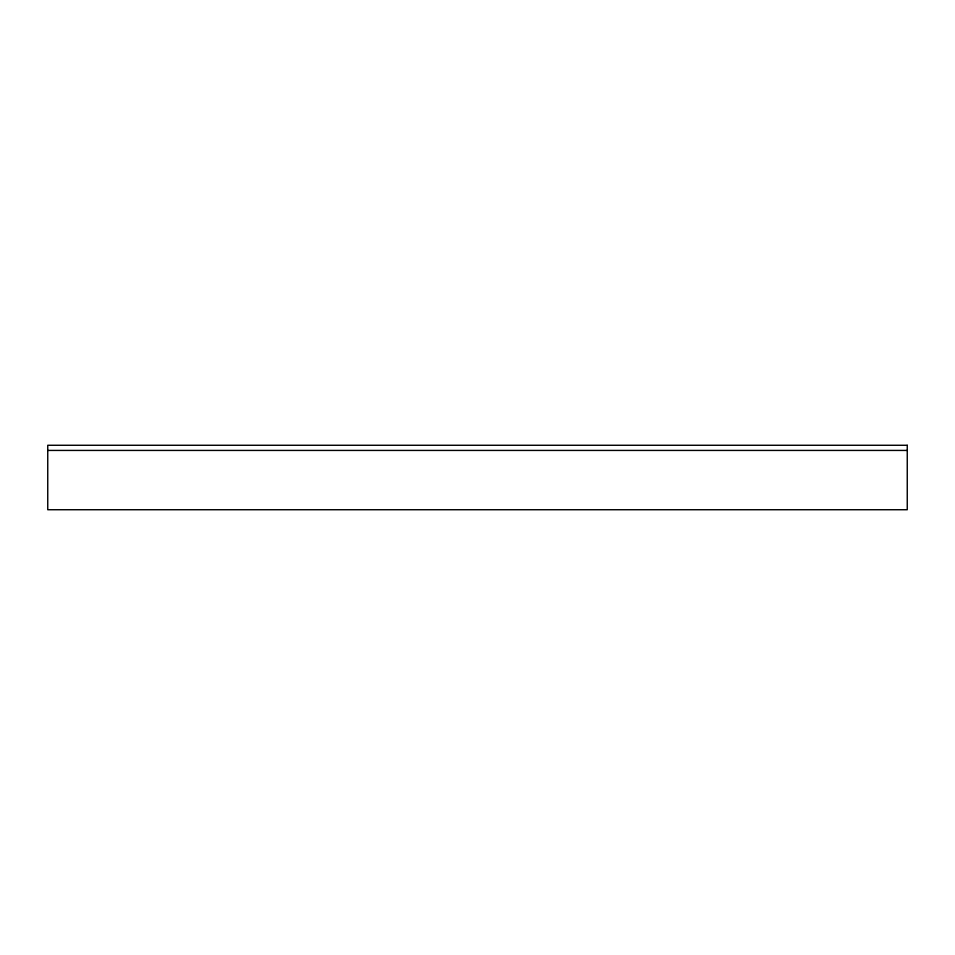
<?xml version="1.0" encoding="UTF-8"?>
<svg xmlns="http://www.w3.org/2000/svg" width="955" height="955" viewBox="0 0 955 955"><rect width="100%" height="100%" fill="white"/><g stroke="black" fill="none" stroke-linecap="round" stroke-linejoin="round"><path stroke-width="1.43" d="M47.75 450.426L907.25 450.426M907.25 445.269L47.75 445.269L47.75 509.731L907.25 509.731L907.25 445.269"/></g></svg>
